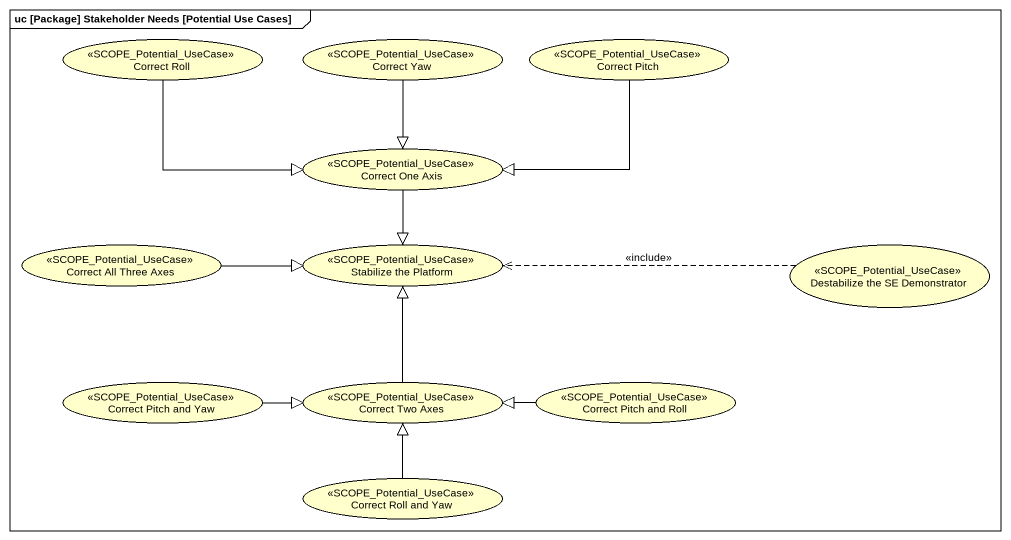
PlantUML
@startuml
mainframe uc [Package] Stakeholder Needs [Potential Use Cases]
usecase "Correct Roll" as Correct_Roll <<SCOPE_Potential_UseCase>> #FFFFCC
usecase "Correct Yaw" as Correct_Yaw <<SCOPE_Potential_UseCase>> #FFFFCC
usecase "Correct Pitch" as Correct_Pitch <<SCOPE_Potential_UseCase>> #FFFFCC
usecase "Correct One Axis" as Correct_One_Axis <<SCOPE_Potential_UseCase>> #FFFFCC
usecase "Correct All Three Axes" as Correct_All_Three_Axes <<SCOPE_Potential_UseCase>> #FFFFCC
usecase "Stabilize the Platform" as Stabilize_the_Platform <<SCOPE_Potential_UseCase>> #FFFFCC
usecase "Destabilize the SE Demonstrator" as Destabilize_the_SE <<SCOPE_Potential_UseCase>> #FFFFCC
usecase "Correct Pitch and Yaw" as Correct_Pitch_and_Yaw <<SCOPE_Potential_UseCase>> #FFFFCC
usecase "Correct Two Axes" as Correct_Two_Axes <<SCOPE_Potential_UseCase>> #FFFFCC
usecase "Correct Pitch and Roll" as Correct_Pitch_and_Roll <<SCOPE_Potential_UseCase>> #FFFFCC
usecase "Correct Roll and Yaw" as Correct_Roll_and_Yaw <<SCOPE_Potential_UseCase>> #FFFFCC
Correct_Roll -right-|> Correct_One_Axis
Correct_Yaw --|> Correct_One_Axis
Correct_Pitch -left-|> Correct_One_Axis
Correct_One_Axis --|> Stabilize_the_Platform
Correct_All_Three_Axes -right-|> Stabilize_the_Platform
Destabilize_the_SE .left.> Stabilize_the_Platform : <<include>>
Correct_Pitch_and_Yaw -right-|> Correct_Two_Axes
Correct_Two_Axes -up-|> Stabilize_the_Platform
Correct_Pitch_and_Roll -left-|> Correct_Two_Axes
Correct_Roll_and_Yaw -up-|> Correct_Two_Axes
@enduml
